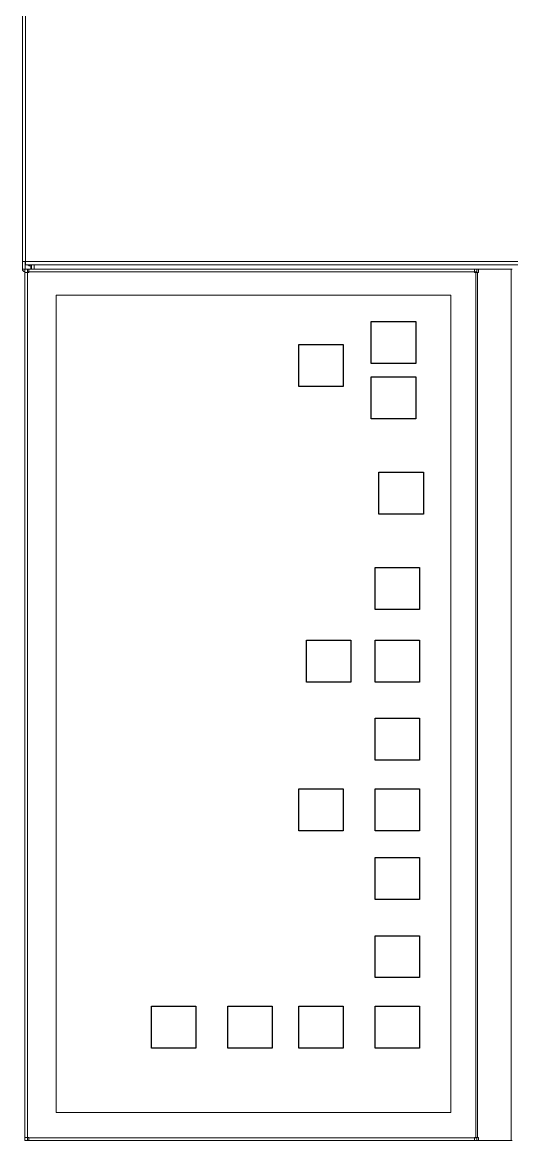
# Model space of a CAD drawing. Header units: millimetres. Extents: x 54215 to 67697, y 23496 to 56611.
# Drawn here: x 57309.04 to 57327.01, y 38836.06 to 38877.12 of the extents above; entities that cross this region are included whole.
import ezdxf

# ---------------------------------------------------------------- set-up
doc = ezdxf.new("R2010")
doc.units = ezdxf.units.MM
doc.layers.add('no3_ahsap gorunus arka kalın', color=43, linetype='Continuous', lineweight=15)
doc.layers.add('t_mutfakekipmans2000', color=165, linetype='Continuous')

# ---------------------------------------------------------------- blocks, each defined once
blk = doc.blocks.new('fırın')
at = {"layer": 't_mutfakekipmans2000', "linetype": 'Continuous', "lineweight": 0}
for p, q in [((9699.543, -454.635), (9699.543, -370.835)), ((9699.664, -454.635), (9699.664, -370.835)), ((9699.543, -454.635), (9699.664, -454.635)), ((9699.543, -454.636), (9699.543, -454.635)), ((9699.543, -454.636), (9699.543, -454.915)), ((9699.543, -454.636), (9699.663, -454.636)), ((9699.543, -454.915), (9699.643, -454.915)), ((9699.735, -454.916), (9699.635, -454.916)), ((9699.635, -454.916), (9699.635, -455.036)), ((9699.643, -454.636), (9699.643, -454.915)), ((9699.663, -454.636), (9699.663, -454.635)), ((9699.663, -454.756), (9699.663, -454.636)), ((9699.663, -454.636), (9699.664, -454.636)), ((9699.663, -454.756), (9699.664, -454.756)), ((9699.664, -454.756), (9699.664, -454.635)), ((9699.664, -454.635), (9720.921, -454.635)), ((9721.372, -454.756), (9699.664, -454.756)), ((9699.735, -454.916), (9699.735, -455.036)), ((9699.735, -454.916), (9699.777, -454.916)), ((9699.777, -454.916), (9716.154, -454.916)), ((9699.777, -455.017), (9699.777, -454.916)), ((9699.849, -454.916), (9699.849, -454.756)), ((9699.874, -454.756), (9699.874, -454.916)), ((9699.974, -454.756), (9699.974, -454.916)), ((9716.154, -454.916), (9716.154, -455.017)), ((9716.238, -454.916), (9716.154, -454.916)), ((9716.238, -455.036), (9716.238, -454.916)), ((9716.238, -454.916), (9716.299, -454.916)), ((9716.299, -455.036), (9716.299, -454.916)), ((9716.299, -454.916), (9717.495, -454.916)), ((9717.495, -486.916), (9717.495, -454.916)), ((9717.495, -454.916), (9717.535, -454.916)), ((9699.635, -455.017), (9699.634, -455.017)), ((9699.634, -486.815), (9699.634, -455.017)), ((9699.635, -486.796), (9699.635, -455.036)), ((9699.635, -455.036), (9699.736, -455.036)), ((9699.735, -455.016), (9699.777, -455.016)), ((9699.736, -455.036), (9699.736, -455.016)), ((9699.736, -486.796), (9699.736, -455.036)), ((9699.736, -455.036), (9699.777, -455.036)), ((9699.777, -455.036), (9699.777, -455.017)), ((9716.154, -455.017), (9699.777, -455.017)), ((9716.238, -455.016), (9716.154, -455.016)), ((9716.154, -455.017), (9716.154, -455.036)), ((9716.154, -455.036), (9716.201, -455.036)), ((9716.201, -486.796), (9716.201, -455.036)), ((9716.201, -455.036), (9716.262, -455.036)), ((9716.262, -486.796), (9716.262, -455.036)), ((9716.262, -455.036), (9716.299, -455.036)), ((9700.785, -455.878), (9700.785, -485.878)), ((9715.285, -455.878), (9700.785, -455.878)), ((9715.285, -485.878), (9715.285, -455.878)), ((9700.785, -485.878), (9715.285, -485.878)), ((9699.635, -486.815), (9699.634, -486.815)), ((9699.634, -486.815), (9699.635, -486.82)), ((9699.736, -486.796), (9699.635, -486.796)), ((9699.635, -486.796), (9699.635, -486.916)), ((9699.735, -486.916), (9699.635, -486.916)), ((9699.735, -486.796), (9699.735, -486.916)), ((9699.736, -486.916), (9699.735, -486.916)), ((9699.777, -486.796), (9699.736, -486.796)), ((9699.736, -486.916), (9699.736, -486.796)), ((9699.777, -486.916), (9699.736, -486.916)), ((9699.777, -486.815), (9699.777, -486.796)), ((9699.777, -486.815), (9716.154, -486.815)), ((9699.777, -486.916), (9699.777, -486.815)), ((9699.777, -486.916), (9716.154, -486.916)), ((9703.289, -486.916), (9703.289, -486.917)), ((9707.289, -486.916), (9707.289, -486.917)), ((9716.154, -486.796), (9716.154, -486.815)), ((9716.201, -486.796), (9716.154, -486.796)), ((9716.154, -486.815), (9716.154, -486.916)), ((9716.154, -486.816), (9716.238, -486.816)), ((9716.154, -486.916), (9716.238, -486.916)), ((9716.262, -486.796), (9716.201, -486.796)), ((9716.238, -486.916), (9716.238, -486.796)), ((9716.238, -486.916), (9716.299, -486.916)), ((9716.299, -486.796), (9716.262, -486.796)), ((9716.299, -486.916), (9716.299, -486.796)), ((9716.299, -486.916), (9717.495, -486.916)), ((9717.495, -486.916), (9717.535, -486.916))]:
    blk.add_line(p, q, dxfattribs=at)
at = {"layer": 't_mutfakekipmans2000'}
for points in [[(9713.992, -458.383), (9712.361, -458.383), (9712.361, -456.843), (9713.992, -456.843)], [(9711.33, -459.223), (9709.698, -459.223), (9709.698, -457.684), (9711.33, -457.684)], [(9713.992, -460.414), (9712.361, -460.414), (9712.361, -458.874), (9713.992, -458.874)], [(9714.273, -463.915), (9712.641, -463.915), (9712.641, -462.375), (9714.273, -462.375)], [(9714.133, -467.416), (9712.501, -467.416), (9712.501, -465.877), (9714.133, -465.877)], [(9711.61, -470.078), (9709.979, -470.078), (9709.979, -468.538), (9711.61, -468.538)], [(9714.133, -470.078), (9712.501, -470.078), (9712.501, -468.538), (9714.133, -468.538)], [(9714.133, -472.949), (9712.501, -472.949), (9712.501, -471.409), (9714.133, -471.409)], [(9711.33, -475.54), (9709.698, -475.54), (9709.698, -474), (9711.33, -474)], [(9714.133, -475.54), (9712.501, -475.54), (9712.501, -474), (9714.133, -474)], [(9714.133, -478.061), (9712.501, -478.061), (9712.501, -476.521), (9714.133, -476.521)], [(9714.133, -480.932), (9712.501, -480.932), (9712.501, -479.392), (9714.133, -479.392)], [(9705.916, -483.523), (9704.285, -483.523), (9704.285, -481.983), (9705.916, -481.983)], [(9708.719, -483.523), (9707.088, -483.523), (9707.088, -481.983), (9708.719, -481.983)], [(9711.33, -483.523), (9709.698, -483.523), (9709.698, -481.983), (9711.33, -481.983)], [(9714.133, -483.523), (9712.501, -483.523), (9712.501, -481.983), (9714.133, -481.983)]]:
    blk.add_lwpolyline(points, close=True, dxfattribs=at)
at = {"layer": 't_mutfakekipmans2000', "linetype": 'Continuous', "lineweight": 0}
for centre, radius, start, end in [((9699.644, -454.915), 0.101, 180, 264.9402), ((9699.644, -454.915), 0.001, 180, 270), ((9699.849, -454.643), 0.16, 224.9306, 270)]:
    blk.add_arc(centre, radius, start, end, dxfattribs=at)

msp = doc.modelspace()

# ---------------------------------------------------------------- block references
at = {"layer": 'no3_ahsap gorunus arka kalın'}
msp.add_blockref('fırın', (47609.494, 39322.977), dxfattribs=at)

doc.saveas('drawing.dxf')
